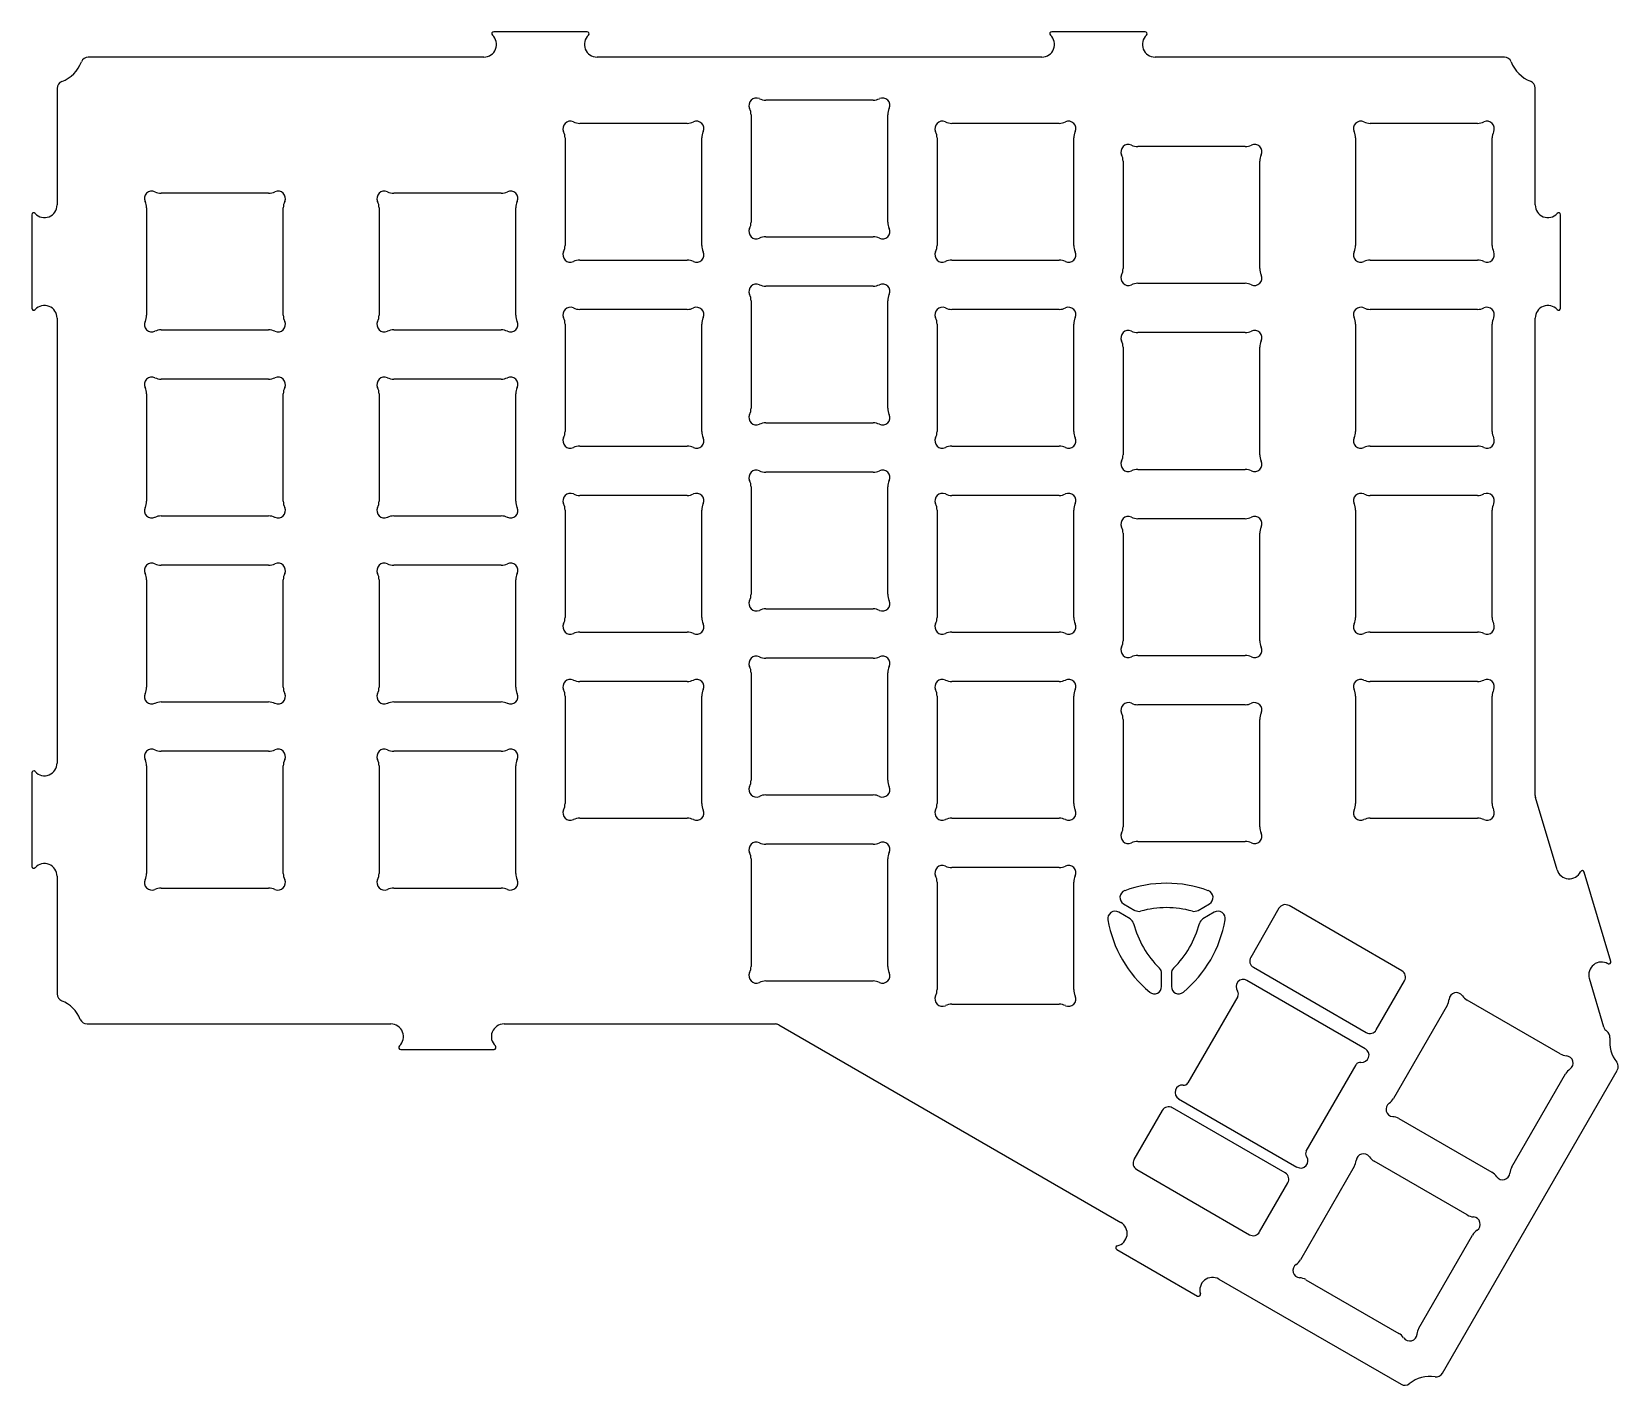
# Model space of a CAD drawing. Header units: millimetres. Extents: x -12 to 151, y -132 to 7.
import ezdxf

# ---------------------------------------------------------------- set-up
doc = ezdxf.new("R2010")
doc.units = ezdxf.units.MM

msp = doc.modelspace()

# ---------------------------------------------------------------- linework, layer by layer
at = {"color": 7, "linetype": 'Continuous', "lineweight": 25}
for p, q in [((45.12, 7), (35.56, 7)), ((102.27, 7), (92.71, 7)), ((34.54, 4.4), (-5.97, 4.4)), ((91.69, 4.4), (46.14, 4.4)), ((139.06, 4.4), (103.29, 4.4)), ((-9.16, 1.2), (-9.16, -10.73)), ((74.41, 0), (63.41, 0)), ((142.22, -10.73), (142.22, 1.23)), ((61.91, -1.5), (61.91, -12.5)), ((75.91, -12.5), (75.91, -1.5)), ((55.36, -2.38), (44.36, -2.38)), ((93.46, -2.38), (82.46, -2.38)), ((136.32, -2.38), (125.32, -2.38)), ((42.86, -3.88), (42.86, -14.88)), ((56.86, -14.88), (56.86, -3.88)), ((80.96, -3.88), (80.96, -14.88)), ((94.96, -14.88), (94.96, -3.88)), ((112.51, -4.76), (101.51, -4.76)), ((123.82, -3.88), (123.82, -14.88)), ((137.82, -14.88), (137.82, -3.88)), ((100.01, -6.26), (100.01, -17.26)), ((114.01, -17.26), (114.01, -6.26)), ((12.5, -9.53), (1.5, -9.53)), ((36.31, -9.53), (25.31, -9.53)), ((0, -11.03), (0, -22.03)), ((14, -22.03), (14, -11.03)), ((23.81, -11.03), (23.81, -22.03)), ((37.81, -22.03), (37.81, -11.03)), ((-11.76, -11.74), (-11.76, -21.31)), ((144.82, -21.31), (144.82, -11.74)), ((63.41, -14), (74.41, -14)), ((44.36, -16.38), (55.36, -16.38)), ((82.46, -16.38), (93.46, -16.38)), ((125.32, -16.38), (136.32, -16.38)), ((74.41, -19.05), (63.41, -19.05)), ((101.51, -18.76), (112.51, -18.76)), ((61.91, -20.55), (61.91, -31.55)), ((75.91, -31.55), (75.91, -20.55)), ((-9.16, -22.33), (-9.16, -67.88)), ((55.36, -21.43), (44.36, -21.43)), ((93.46, -21.43), (82.46, -21.43)), ((136.32, -21.43), (125.32, -21.43)), ((142.22, -71.19), (142.22, -22.33)), ((1.5, -23.53), (12.5, -23.53)), ((25.31, -23.53), (36.31, -23.53)), ((42.86, -22.93), (42.86, -33.93)), ((56.86, -33.93), (56.86, -22.93)), ((80.96, -22.93), (80.96, -33.93)), ((94.96, -33.93), (94.96, -22.93)), ((112.51, -23.81), (101.51, -23.81)), ((123.82, -22.93), (123.82, -33.93)), ((137.82, -33.93), (137.82, -22.93)), ((100.01, -25.31), (100.01, -36.31)), ((114.01, -36.31), (114.01, -25.31)), ((12.5, -28.58), (1.5, -28.58)), ((36.31, -28.58), (25.31, -28.58)), ((0, -30.08), (0, -41.08)), ((14, -41.08), (14, -30.08)), ((23.81, -30.08), (23.81, -41.08)), ((37.81, -41.08), (37.81, -30.08)), ((63.41, -33.05), (74.41, -33.05)), ((44.36, -35.43), (55.36, -35.43)), ((82.46, -35.43), (93.46, -35.43)), ((125.32, -35.43), (136.32, -35.43)), ((74.41, -38.1), (63.41, -38.1)), ((101.51, -37.81), (112.51, -37.81)), ((55.36, -40.48), (44.36, -40.48)), ((61.91, -39.6), (61.91, -50.6)), ((75.91, -50.6), (75.91, -39.6)), ((93.46, -40.48), (82.46, -40.48)), ((136.32, -40.48), (125.32, -40.48)), ((42.86, -41.98), (42.86, -52.98)), ((56.86, -52.98), (56.86, -41.98)), ((80.96, -41.98), (80.96, -52.98)), ((94.96, -52.98), (94.96, -41.98)), ((123.82, -41.98), (123.82, -52.98)), ((137.82, -52.98), (137.82, -41.98)), ((1.5, -42.58), (12.5, -42.58)), ((25.31, -42.58), (36.31, -42.58)), ((112.51, -42.86), (101.51, -42.86)), ((100.01, -44.36), (100.01, -55.36)), ((114.01, -55.36), (114.01, -44.36)), ((12.5, -47.63), (1.5, -47.63)), ((36.31, -47.63), (25.31, -47.63)), ((0, -49.13), (0, -60.13)), ((14, -60.13), (14, -49.13)), ((23.81, -49.13), (23.81, -60.13)), ((37.81, -60.13), (37.81, -49.13)), ((63.41, -52.1), (74.41, -52.1)), ((44.36, -54.48), (55.36, -54.48)), ((82.46, -54.48), (93.46, -54.48)), ((125.32, -54.48), (136.32, -54.48)), ((101.51, -56.86), (112.51, -56.86)), ((74.41, -57.15), (63.41, -57.15)), ((55.36, -59.53), (44.36, -59.53)), ((61.91, -58.65), (61.91, -69.65)), ((75.91, -69.65), (75.91, -58.65)), ((93.46, -59.53), (82.46, -59.53)), ((136.32, -59.53), (125.32, -59.53)), ((1.5, -61.63), (12.5, -61.63)), ((25.31, -61.63), (36.31, -61.63)), ((42.86, -61.03), (42.86, -72.03)), ((56.86, -72.03), (56.86, -61.03)), ((80.96, -61.03), (80.96, -72.03)), ((94.96, -72.03), (94.96, -61.03)), ((123.82, -61.03), (123.82, -72.03)), ((137.82, -72.03), (137.82, -61.03)), ((112.51, -61.91), (101.51, -61.91)), ((100.01, -63.41), (100.01, -74.41)), ((114.01, -74.41), (114.01, -63.41)), ((0, -68.18), (0, -79.18)), ((12.5, -66.68), (1.5, -66.68)), ((14, -79.18), (14, -68.18)), ((23.81, -68.18), (23.81, -79.18)), ((36.31, -66.68), (25.31, -66.68)), ((37.81, -79.18), (37.81, -68.18)), ((-11.76, -68.89), (-11.76, -78.46)), ((63.41, -71.15), (74.41, -71.15)), ((144.46, -78.81), (142.26, -71.41)), ((44.36, -73.53), (55.36, -73.53)), ((82.46, -73.53), (93.46, -73.53)), ((125.32, -73.53), (136.32, -73.53)), ((74.41, -76.2), (63.41, -76.2)), ((101.51, -75.91), (112.51, -75.91)), ((61.91, -77.7), (61.91, -88.7)), ((75.91, -88.7), (75.91, -77.7)), ((-9.16, -79.48), (-9.16, -91.53)), ((93.46, -78.58), (82.46, -78.58)), ((149.97, -88.21), (147.24, -79.04)), ((1.5, -80.68), (12.5, -80.68)), ((25.31, -80.68), (36.31, -80.68)), ((80.96, -80.08), (80.96, -91.08)), ((94.96, -91.08), (94.96, -80.08)), ((100.07, -82.3), (101.23, -82.97)), ((107.69, -82.97), (108.85, -82.3)), ((115.98, -82.76), (113.08, -87.78)), ((128.57, -89.16), (117.01, -82.48)), ((100.73, -83.84), (99.57, -83.16)), ((109.35, -83.16), (108.19, -83.84)), ((113.36, -88.8), (124.92, -95.48)), ((63.41, -90.2), (74.41, -90.2)), ((103.96, -90.77), (103.96, -89.43)), ((104.96, -89.43), (104.96, -90.77)), ((124.82, -97.14), (112.7, -90.14)), ((125.94, -95.2), (128.84, -90.18)), ((149.25, -94.93), (147.77, -89.93)), ((82.46, -92.58), (93.46, -92.58)), ((111.75, -91.78), (106.65, -100.62)), ((144.79, -97.66), (135.26, -92.16)), ((133.21, -92.71), (127.71, -102.24)), ((-6.09, -94.6), (25.01, -94.6)), ((36.61, -94.6), (64.38, -94.6)), ((64.75, -94.7), (99.78, -114.92)), ((26.03, -97.2), (35.59, -97.2)), ((118.77, -107.62), (123.88, -98.78)), ((132.72, -130.36), (150.63, -99.35)), ((139.83, -109.24), (145.33, -99.71)), ((105.7, -102.26), (117.82, -109.26)), ((104.03, -103.45), (101.13, -108.48)), ((116.62, -109.85), (105.06, -103.18)), ((128.26, -104.29), (137.79, -109.79)), ((135.26, -114.16), (125.73, -108.66)), ((101.41, -109.5), (112.97, -116.18)), ((123.69, -109.21), (118.19, -118.74)), ((113.99, -115.9), (116.89, -110.88)), ((130.31, -125.74), (135.81, -116.21)), ((99.36, -117.68), (107.64, -122.46)), ((109.82, -120.72), (128.48, -131.5)), ((118.73, -120.79), (128.26, -126.29))]:
    msp.add_line(p, q, dxfattribs=at)
for centre, radius, start, end in [((34.54, 5.7), 1.3, 270, 47.1666), ((35.56, 6.8), 0.2, 90, 227.1666), ((46.14, 5.7), 1.3, 132.8334, 270), ((45.12, 6.8), 0.2, 312.8334, 90), ((91.69, 5.7), 1.3, 270, 47.1666), ((92.71, 6.8), 0.2, 90, 227.1666), ((103.29, 5.7), 1.3, 132.8334, 270), ((102.27, 6.8), 0.2, 312.8334, 90), ((-9.9, 5.13), 3.45, 290.7007, 339.4011), ((-5.97, 3.65), 0.75, 90, 159.4011), ((139.06, 3.65), 0.75, 20.9946, 90), ((142.98, 5.15), 3.45, 200.9946, 249.0054), ((-8.41, 1.2), 0.75, 110.7007, 180), ((141.47, 1.23), 0.75, 0, 69.0054), ((62.44, -0.53), 0.75, 64.4712, 205.5288), ((63.41, 1.5), 1.5, 244.4712, 270), ((74.41, 1.5), 1.5, 270, 295.5288), ((75.38, -0.53), 0.75, 334.4712, 115.5288), ((60.41, -1.5), 1.5, 0, 25.5288), ((77.41, -1.5), 1.5, 154.4712, 180), ((43.39, -2.91), 0.75, 64.4712, 205.5288), ((41.36, -3.88), 1.5, 360, 25.5288), ((44.36, -0.88), 1.5, 244.4712, 270), ((55.36, -0.88), 1.5, 270, 295.5288), ((56.33, -2.91), 0.75, 334.4712, 115.5288), ((58.36, -3.88), 1.5, 154.4712, 180), ((81.49, -2.91), 0.75, 64.4712, 205.5288), ((79.46, -3.88), 1.5, 360, 25.5288), ((82.46, -0.88), 1.5, 244.4712, 270), ((93.46, -0.88), 1.5, 270, 295.5288), ((94.43, -2.91), 0.75, 334.4712, 115.5288), ((96.46, -3.88), 1.5, 154.4712, 180), ((124.35, -2.91), 0.75, 64.4712, 205.5288), ((122.32, -3.88), 1.5, 360, 25.5288), ((125.32, -0.88), 1.5, 244.4712, 270), ((136.32, -0.88), 1.5, 270, 295.5288), ((137.29, -2.91), 0.75, 334.4712, 115.5288), ((139.32, -3.88), 1.5, 154.4712, 180), ((100.54, -5.29), 0.75, 64.4712, 205.5288), ((101.51, -3.26), 1.5, 244.4712, 270), ((112.51, -3.26), 1.5, 270, 295.5288), ((113.48, -5.29), 0.75, 334.4712, 115.5288), ((98.51, -6.26), 1.5, 360, 25.5288), ((115.51, -6.26), 1.5, 154.4712, 180), ((0.53, -10.06), 0.75, 64.4712, 205.5288), ((1.5, -8.03), 1.5, 244.4712, 270), ((12.5, -8.03), 1.5, 270, 295.5288), ((13.47, -10.06), 0.75, 334.4712, 115.5288), ((24.34, -10.06), 0.75, 64.4712, 205.5288), ((25.31, -8.03), 1.5, 244.4712, 270), ((36.31, -8.03), 1.5, 270, 295.5288), ((37.28, -10.06), 0.75, 334.4712, 115.5288), ((-10.46, -10.73), 1.3, 222.8334, 0), ((-1.5, -11.03), 1.5, 0, 25.5288), ((15.5, -11.03), 1.5, 154.4712, 180), ((22.31, -11.03), 1.5, 0, 25.5288), ((39.31, -11.03), 1.5, 154.4712, 180), ((143.52, -10.73), 1.3, 180, 317.1666), ((-11.56, -11.74), 0.2, 42.8334, 180), ((60.41, -12.5), 1.5, 334.4712, 0), ((77.41, -12.5), 1.5, 180, 205.5288), ((144.62, -11.74), 0.2, 360, 137.1666), ((62.44, -13.47), 0.75, 154.4712, 295.5288), ((63.41, -15.5), 1.5, 90, 115.5288), ((74.41, -15.5), 1.5, 64.4712, 90), ((75.38, -13.47), 0.75, 244.4712, 25.5288), ((43.39, -15.85), 0.75, 154.4712, 295.5288), ((41.36, -14.88), 1.5, 334.4712, 0), ((56.33, -15.85), 0.75, 244.4712, 25.5288), ((58.36, -14.88), 1.5, 180, 205.5288), ((81.49, -15.85), 0.75, 154.4712, 295.5288), ((79.46, -14.88), 1.5, 334.4712, 0), ((94.43, -15.85), 0.75, 244.4712, 25.5288), ((96.46, -14.88), 1.5, 180, 205.5288), ((124.35, -15.85), 0.75, 154.4712, 295.5288), ((122.32, -14.88), 1.5, 334.4712, 0), ((137.29, -15.85), 0.75, 244.4712, 25.5288), ((139.32, -14.88), 1.5, 180, 205.5288), ((44.36, -17.88), 1.5, 90, 115.5288), ((55.36, -17.88), 1.5, 64.4712, 90), ((82.46, -17.88), 1.5, 90, 115.5288), ((93.46, -17.88), 1.5, 64.4712, 90), ((98.51, -17.26), 1.5, 334.4712, 0), ((115.51, -17.26), 1.5, 180, 205.5288), ((125.32, -17.88), 1.5, 90, 115.5288), ((136.32, -17.88), 1.5, 64.4712, 90), ((62.44, -19.58), 0.75, 64.4712, 205.5288), ((63.41, -17.55), 1.5, 244.4712, 270), ((74.41, -17.55), 1.5, 270, 295.5288), ((75.38, -19.58), 0.75, 334.4712, 115.5288), ((100.54, -18.23), 0.75, 154.4712, 295.5288), ((101.51, -20.26), 1.5, 90, 115.5288), ((112.51, -20.26), 1.5, 64.4712, 90), ((113.48, -18.23), 0.75, 244.4712, 25.5288), ((-10.46, -22.33), 1.3, 0, 137.1666), ((60.41, -20.55), 1.5, 360, 25.5288), ((77.41, -20.55), 1.5, 154.4712, 180), ((143.52, -22.33), 1.3, 42.8334, 180), ((-11.56, -21.31), 0.2, 180, 317.1666), ((0.53, -22.99), 0.75, 154.4712, 295.5288), ((-1.5, -22.03), 1.5, 334.4712, 0), ((13.47, -22.99), 0.75, 244.4712, 25.5288), ((15.5, -22.03), 1.5, 180, 205.5288), ((24.34, -22.99), 0.75, 154.4712, 295.5288), ((22.31, -22.03), 1.5, 334.4712, 0), ((37.28, -22.99), 0.75, 244.4712, 25.5288), ((39.31, -22.03), 1.5, 180, 205.5288), ((43.39, -21.96), 0.75, 64.4712, 205.5288), ((41.36, -22.93), 1.5, 360, 25.5288), ((44.36, -19.93), 1.5, 244.4712, 270), ((55.36, -19.93), 1.5, 270, 295.5288), ((56.33, -21.96), 0.75, 334.4712, 115.5288), ((58.36, -22.93), 1.5, 154.4712, 180), ((81.49, -21.96), 0.75, 64.4712, 205.5288), ((79.46, -22.93), 1.5, 360, 25.5288), ((82.46, -19.93), 1.5, 244.4712, 270), ((93.46, -19.93), 1.5, 270, 295.5288), ((94.43, -21.96), 0.75, 334.4712, 115.5288), ((96.46, -22.93), 1.5, 154.4712, 180), ((124.35, -21.96), 0.75, 64.4712, 205.5288), ((122.32, -22.93), 1.5, 360, 25.5288), ((125.32, -19.93), 1.5, 244.4712, 270), ((136.32, -19.93), 1.5, 270, 295.5288), ((137.29, -21.96), 0.75, 334.4712, 115.5288), ((139.32, -22.93), 1.5, 154.4712, 180), ((144.62, -21.31), 0.2, 222.8334, 0), ((1.5, -25.03), 1.5, 90, 115.5288), ((12.5, -25.03), 1.5, 64.4712, 90), ((25.31, -25.03), 1.5, 90, 115.5288), ((36.31, -25.03), 1.5, 64.4712, 90), ((100.54, -24.34), 0.75, 64.4712, 205.5288), ((101.51, -22.31), 1.5, 244.4712, 270), ((112.51, -22.31), 1.5, 270, 295.5288), ((113.48, -24.34), 0.75, 334.4712, 115.5288), ((98.51, -25.31), 1.5, 360, 25.5288), ((115.51, -25.31), 1.5, 154.4712, 180), ((0.53, -29.11), 0.75, 64.4712, 205.5288), ((1.5, -27.07), 1.5, 244.4712, 270), ((12.5, -27.07), 1.5, 270, 295.5288), ((13.47, -29.11), 0.75, 334.4712, 115.5288), ((24.34, -29.11), 0.75, 64.4712, 205.5288), ((25.31, -27.07), 1.5, 244.4712, 270), ((36.31, -27.07), 1.5, 270, 295.5288), ((37.28, -29.11), 0.75, 334.4712, 115.5288), ((-1.5, -30.08), 1.5, 0, 25.5288), ((15.5, -30.08), 1.5, 154.4712, 180), ((22.31, -30.08), 1.5, 0, 25.5288), ((39.31, -30.08), 1.5, 154.4712, 180), ((62.44, -32.52), 0.75, 154.4712, 295.5288), ((60.41, -31.55), 1.5, 334.4712, 0), ((75.38, -32.52), 0.75, 244.4712, 25.5288), ((77.41, -31.55), 1.5, 180, 205.5288), ((41.36, -33.93), 1.5, 334.4712, 0), ((58.36, -33.93), 1.5, 180, 205.5288), ((63.41, -34.55), 1.5, 90, 115.5288), ((74.41, -34.55), 1.5, 64.4712, 90), ((79.46, -33.93), 1.5, 334.4712, 0), ((96.46, -33.93), 1.5, 180, 205.5288), ((122.32, -33.93), 1.5, 334.4712, 0), ((139.32, -33.93), 1.5, 180, 205.5288), ((43.39, -34.9), 0.75, 154.4712, 295.5288), ((44.36, -36.93), 1.5, 90, 115.5288), ((55.36, -36.93), 1.5, 64.4712, 90), ((56.33, -34.9), 0.75, 244.4712, 25.5288), ((81.49, -34.9), 0.75, 154.4712, 295.5288), ((82.46, -36.93), 1.5, 90, 115.5288), ((93.46, -36.93), 1.5, 64.4712, 90), ((94.43, -34.9), 0.75, 244.4712, 25.5288), ((124.35, -34.9), 0.75, 154.4712, 295.5288), ((125.32, -36.93), 1.5, 90, 115.5288), ((136.32, -36.93), 1.5, 64.4712, 90), ((137.29, -34.9), 0.75, 244.4712, 25.5288), ((100.54, -37.28), 0.75, 154.4712, 295.5288), ((98.51, -36.31), 1.5, 334.4712, 0), ((113.48, -37.28), 0.75, 244.4712, 25.5288), ((115.51, -36.31), 1.5, 180, 205.5288), ((62.44, -38.63), 0.75, 64.4712, 205.5288), ((60.41, -39.6), 1.5, 360, 25.5288), ((63.41, -36.6), 1.5, 244.4712, 270), ((74.41, -36.6), 1.5, 270, 295.5288), ((75.38, -38.63), 0.75, 334.4712, 115.5288), ((77.41, -39.6), 1.5, 154.4712, 180), ((101.51, -39.31), 1.5, 90, 115.5288), ((112.51, -39.31), 1.5, 64.4712, 90), ((43.39, -41.01), 0.75, 64.4712, 205.5288), ((44.36, -38.98), 1.5, 244.4712, 270), ((55.36, -38.98), 1.5, 270, 295.5288), ((56.33, -41.01), 0.75, 334.4712, 115.5288), ((81.49, -41.01), 0.75, 64.4712, 205.5288), ((82.46, -38.98), 1.5, 244.4712, 270), ((93.46, -38.98), 1.5, 270, 295.5288), ((94.43, -41.01), 0.75, 334.4712, 115.5288), ((124.35, -41.01), 0.75, 64.4712, 205.5288), ((125.32, -38.98), 1.5, 244.4712, 270), ((136.32, -38.98), 1.5, 270, 295.5288), ((137.29, -41.01), 0.75, 334.4712, 115.5288), ((0.53, -42.04), 0.75, 154.4712, 295.5288), ((-1.5, -41.08), 1.5, 334.4712, 0), ((13.47, -42.04), 0.75, 244.4712, 25.5288), ((15.5, -41.08), 1.5, 180, 205.5288), ((24.34, -42.04), 0.75, 154.4712, 295.5288), ((22.31, -41.08), 1.5, 334.4712, 0), ((37.28, -42.04), 0.75, 244.4712, 25.5288), ((39.31, -41.08), 1.5, 180, 205.5288), ((41.36, -41.98), 1.5, 360, 25.5288), ((58.36, -41.98), 1.5, 154.4712, 180), ((79.46, -41.98), 1.5, 360, 25.5288), ((96.46, -41.98), 1.5, 154.4712, 180), ((122.32, -41.98), 1.5, 360, 25.5288), ((139.32, -41.98), 1.5, 154.4712, 180), ((1.5, -44.08), 1.5, 90, 115.5288), ((12.5, -44.08), 1.5, 64.4712, 90), ((25.31, -44.08), 1.5, 90, 115.5288), ((36.31, -44.08), 1.5, 64.4712, 90), ((100.54, -43.39), 0.75, 64.4712, 205.5288), ((98.51, -44.36), 1.5, 360, 25.5288), ((101.51, -41.36), 1.5, 244.4712, 270), ((112.51, -41.36), 1.5, 270, 295.5288), ((113.48, -43.39), 0.75, 334.4712, 115.5288), ((115.51, -44.36), 1.5, 154.4712, 180), ((0.53, -48.16), 0.75, 64.4712, 205.5288), ((-1.5, -49.13), 1.5, 0, 25.5288), ((1.5, -46.12), 1.5, 244.4712, 270), ((12.5, -46.12), 1.5, 270, 295.5288), ((13.47, -48.16), 0.75, 334.4712, 115.5288), ((15.5, -49.13), 1.5, 154.4712, 180), ((24.34, -48.16), 0.75, 64.4712, 205.5288), ((22.31, -49.13), 1.5, 0, 25.5288), ((25.31, -46.12), 1.5, 244.4712, 270), ((36.31, -46.12), 1.5, 270, 295.5288), ((37.28, -48.16), 0.75, 334.4712, 115.5288), ((39.31, -49.13), 1.5, 154.4712, 180), ((62.44, -51.57), 0.75, 154.4712, 295.5288), ((60.41, -50.6), 1.5, 334.4712, 0), ((75.38, -51.57), 0.75, 244.4712, 25.5288), ((77.41, -50.6), 1.5, 180, 205.5288), ((41.36, -52.98), 1.5, 334.4712, 0), ((58.36, -52.98), 1.5, 180, 205.5288), ((63.41, -53.6), 1.5, 90, 115.5288), ((74.41, -53.6), 1.5, 64.4712, 90), ((79.46, -52.98), 1.5, 334.4712, 0), ((96.46, -52.98), 1.5, 180, 205.5288), ((122.32, -52.98), 1.5, 334.4712, 0), ((139.32, -52.98), 1.5, 180, 205.5288), ((43.39, -53.95), 0.75, 154.4712, 295.5288), ((44.36, -55.98), 1.5, 90, 115.5288), ((55.36, -55.98), 1.5, 64.4712, 90), ((56.33, -53.95), 0.75, 244.4712, 25.5288), ((81.49, -53.95), 0.75, 154.4712, 295.5288), ((82.46, -55.98), 1.5, 90, 115.5288), ((93.46, -55.98), 1.5, 64.4712, 90), ((94.43, -53.95), 0.75, 244.4712, 25.5288), ((124.35, -53.95), 0.75, 154.4712, 295.5288), ((125.32, -55.98), 1.5, 90, 115.5288), ((136.32, -55.98), 1.5, 64.4712, 90), ((137.29, -53.95), 0.75, 244.4712, 25.5288), ((100.54, -56.33), 0.75, 154.4712, 295.5288), ((98.51, -55.36), 1.5, 334.4712, 0), ((101.51, -58.36), 1.5, 90, 115.5288), ((112.51, -58.36), 1.5, 64.4712, 90), ((113.48, -56.33), 0.75, 244.4712, 25.5288), ((115.51, -55.36), 1.5, 180, 205.5288), ((62.44, -57.68), 0.75, 64.4712, 205.5288), ((60.41, -58.65), 1.5, 360, 25.5288), ((63.41, -55.65), 1.5, 244.4712, 270), ((74.41, -55.65), 1.5, 270, 295.5288), ((75.38, -57.68), 0.75, 334.4712, 115.5288), ((77.41, -58.65), 1.5, 154.4712, 180), ((43.39, -60.06), 0.75, 64.4712, 205.5288), ((44.36, -58.03), 1.5, 244.4712, 270), ((55.36, -58.03), 1.5, 270, 295.5288), ((56.33, -60.06), 0.75, 334.4712, 115.5288), ((81.49, -60.06), 0.75, 64.4712, 205.5288), ((82.46, -58.03), 1.5, 244.4712, 270), ((93.46, -58.03), 1.5, 270, 295.5288), ((94.43, -60.06), 0.75, 334.4712, 115.5288), ((124.35, -60.06), 0.75, 64.4712, 205.5288), ((125.32, -58.03), 1.5, 244.4712, 270), ((136.32, -58.03), 1.5, 270, 295.5288), ((137.29, -60.06), 0.75, 334.4712, 115.5288), ((0.53, -61.09), 0.75, 154.4712, 295.5288), ((-1.5, -60.13), 1.5, 334.4712, 0), ((1.5, -63.13), 1.5, 90, 115.5288), ((12.5, -63.13), 1.5, 64.4712, 90), ((13.47, -61.09), 0.75, 244.4712, 25.5288), ((15.5, -60.13), 1.5, 180, 205.5288), ((24.34, -61.09), 0.75, 154.4712, 295.5288), ((22.31, -60.13), 1.5, 334.4712, 0), ((25.31, -63.13), 1.5, 90, 115.5288), ((36.31, -63.13), 1.5, 64.4712, 90), ((37.28, -61.09), 0.75, 244.4712, 25.5288), ((39.31, -60.13), 1.5, 180, 205.5288), ((41.36, -61.03), 1.5, 0, 25.5288), ((58.36, -61.03), 1.5, 154.4712, 180), ((79.46, -61.03), 1.5, 360, 25.5288), ((96.46, -61.03), 1.5, 154.4712, 180), ((100.54, -62.44), 0.75, 64.4712, 205.5288), ((113.48, -62.44), 0.75, 334.4712, 115.5288), ((122.32, -61.03), 1.5, 360, 25.5288), ((139.32, -61.03), 1.5, 154.4712, 180), ((98.51, -63.41), 1.5, 360, 25.5288), ((101.51, -60.41), 1.5, 244.4712, 270), ((112.51, -60.41), 1.5, 270, 295.5288), ((115.51, -63.41), 1.5, 154.4712, 180), ((0.53, -67.21), 0.75, 64.4712, 205.5288), ((1.5, -65.17), 1.5, 244.4712, 270), ((12.5, -65.17), 1.5, 270, 295.5288), ((13.47, -67.21), 0.75, 334.4712, 115.5288), ((24.34, -67.21), 0.75, 64.4712, 205.5288), ((25.31, -65.17), 1.5, 244.4712, 270), ((36.31, -65.17), 1.5, 270, 295.5288), ((37.28, -67.21), 0.75, 334.4712, 115.5288), ((-10.46, -67.88), 1.3, 222.8334, 360), ((-1.5, -68.18), 1.5, 0, 25.5288), ((15.5, -68.18), 1.5, 154.4712, 180), ((22.31, -68.18), 1.5, 0, 25.5288), ((39.31, -68.18), 1.5, 154.4712, 180), ((-11.56, -68.89), 0.2, 42.8334, 180), ((60.41, -69.65), 1.5, 334.4712, 0), ((77.41, -69.65), 1.5, 180, 205.5288), ((62.44, -70.62), 0.75, 154.4712, 295.5288), ((63.41, -72.65), 1.5, 90, 115.5288), ((74.41, -72.65), 1.5, 64.4712, 90), ((75.38, -70.62), 0.75, 244.4712, 25.5288), ((142.97, -71.19), 0.75, 180, 196.5691), ((43.39, -73), 0.75, 154.4712, 295.5288), ((41.36, -72.03), 1.5, 334.4712, 0), ((56.33, -73), 0.75, 244.4712, 25.5288), ((58.36, -72.03), 1.5, 180, 205.5288), ((81.49, -73), 0.75, 154.4712, 295.5288), ((79.46, -72.03), 1.5, 334.4712, 0), ((94.43, -73), 0.75, 244.4712, 25.5288), ((96.46, -72.03), 1.5, 180, 205.5288), ((124.35, -73), 0.75, 154.4712, 295.5288), ((122.32, -72.03), 1.5, 334.4712, 0), ((137.29, -73), 0.75, 244.4712, 25.5288), ((139.32, -72.03), 1.5, 180, 205.5288), ((44.36, -75.03), 1.5, 90, 115.5288), ((55.36, -75.03), 1.5, 64.4712, 90), ((82.46, -75.03), 1.5, 90, 115.5288), ((93.46, -75.03), 1.5, 64.4712, 90), ((98.51, -74.41), 1.5, 334.4712, 0), ((115.51, -74.41), 1.5, 180, 205.5288), ((125.32, -75.03), 1.5, 90, 115.5288), ((136.32, -75.03), 1.5, 64.4712, 90), ((62.44, -76.73), 0.75, 64.4712, 205.5288), ((63.41, -74.7), 1.5, 244.4712, 270), ((74.41, -74.7), 1.5, 270, 295.5288), ((75.38, -76.73), 0.75, 334.4712, 115.5288), ((100.54, -75.38), 0.75, 154.4712, 295.5288), ((101.51, -77.41), 1.5, 90, 115.5288), ((112.51, -77.41), 1.5, 64.4712, 90), ((113.48, -75.38), 0.75, 244.4712, 25.5288), ((60.41, -77.7), 1.5, 0, 25.5288), ((77.41, -77.7), 1.5, 154.4712, 180), ((-11.56, -78.46), 0.2, 180, 317.1666), ((-10.46, -79.48), 1.3, 360, 137.1666), ((-1.5, -79.18), 1.5, 334.4712, 0), ((15.5, -79.18), 1.5, 180, 205.5288), ((22.31, -79.18), 1.5, 334.4712, 0), ((39.31, -79.18), 1.5, 180, 205.5288), ((81.49, -79.11), 0.75, 64.4712, 205.5288), ((79.46, -80.08), 1.5, 360, 25.5288), ((82.46, -77.08), 1.5, 244.4712, 270), ((93.46, -77.08), 1.5, 270, 295.5288), ((94.43, -79.11), 0.75, 334.4712, 115.5288), ((96.46, -80.08), 1.5, 154.4712, 180), ((145.7, -78.44), 1.3, 196.5691, 333.7357), ((147.05, -79.1), 0.2, 16.5691, 153.7357), ((0.53, -80.14), 0.75, 154.4712, 295.5288), ((1.5, -82.18), 1.5, 90, 115.5288), ((12.5, -82.18), 1.5, 64.4712, 90), ((13.47, -80.14), 0.75, 244.4712, 25.5288), ((24.34, -80.14), 0.75, 154.4712, 295.5288), ((25.31, -82.18), 1.5, 90, 115.5288), ((36.31, -82.18), 1.5, 64.4712, 90), ((37.28, -80.14), 0.75, 244.4712, 25.5288), ((100.44, -81.65), 0.75, 110.2227, 240), ((104.46, -92.56), 12.37, 69.7773, 110.2227), ((108.48, -81.65), 0.75, 300, 69.7773), ((104.46, -92.56), 9.87, 74.4295, 105.5705), ((116.63, -83.13), 0.75, 60, 150), ((99.19, -83.81), 0.75, 60, 189.7773), ((110.65, -81.84), 12.37, 189.7773, 230.2227), ((100.36, -84.49), 0.75, 14.4295, 60), ((110.65, -81.84), 9.87, 194.4295, 225.5705), ((101.61, -82.32), 0.75, 240, 285.5705), ((98.27, -81.84), 9.87, 314.4295, 345.5705), ((98.27, -81.84), 12.37, 309.7773, 350.2227), ((107.31, -82.32), 0.75, 254.4295, 300), ((108.56, -84.49), 0.75, 120, 165.5705), ((109.73, -83.81), 0.75, 350.2227, 120), ((62.44, -89.67), 0.75, 154.4712, 295.5288), ((60.41, -88.7), 1.5, 334.4712, 0), ((75.38, -89.67), 0.75, 244.4712, 25.5288), ((77.41, -88.7), 1.5, 180, 205.5288), ((103.21, -89.43), 0.75, 0, 45.5705), ((105.71, -89.43), 0.75, 134.4295, 180), ((113.73, -88.15), 0.75, 150, 240), ((128.19, -89.81), 0.75, 330, 60), ((149.01, -89.56), 1.3, 59.4025, 196.5691), ((149.78, -88.26), 0.2, 239.4025, 16.5691), ((63.41, -91.7), 1.5, 90, 115.5288), ((74.41, -91.7), 1.5, 64.4712, 90), ((103.21, -90.77), 0.75, 230.2227, 0), ((105.71, -90.77), 0.75, 180, 309.7773), ((112.33, -90.79), 0.75, 60, 216.4218), ((-8.41, -91.53), 0.75, 180, 248.0071), ((-9.99, -95.42), 3.45, 21.9929, 68.0071), ((81.49, -92.05), 0.75, 154.4712, 295.5288), ((79.46, -91.08), 1.5, 334.4712, 360), ((82.46, -94.08), 1.5, 90, 115.5288), ((93.46, -94.08), 1.5, 64.4712, 90), ((94.43, -92.05), 0.75, 244.4712, 25.5288), ((96.46, -91.08), 1.5, 180, 205.5288), ((111.32, -91.53), 0.5, 330, 36.4218), ((131.91, -91.96), 1.5, 330, 355.5288), ((134.15, -92.14), 0.75, 34.4712, 175.5288), ((136.01, -90.86), 1.5, 214.4712, 240), ((-6.09, -93.85), 0.75, 201.9929, 270), ((25.01, -95.9), 1.3, 312.8334, 90), ((36.61, -95.9), 1.3, 90, 227.1666), ((64.38, -95.35), 0.75, 60, 90), ((125.29, -94.83), 0.75, 240, 330), ((149.97, -94.71), 0.75, 196.5691, 235.5142), ((149.12, -95.95), 0.75, 353.8401, 55.5142), ((26.03, -97), 0.2, 132.8334, 270), ((35.59, -97), 0.2, 270, 47.1666), ((124.45, -97.79), 0.75, 263.5782, 60), ((153.3, -96.4), 3.45, 173.8401, 217.7566), ((124.31, -99.03), 0.5, 83.5782, 150), ((145.54, -96.36), 1.5, 240, 265.5288), ((145.36, -98.61), 0.75, 304.4712, 85.5288), ((149.98, -98.97), 0.75, 330, 37.7566), ((106.22, -100.37), 0.5, 263.5782, 330), ((146.63, -100.46), 1.5, 124.4712, 150), ((106.08, -101.61), 0.75, 83.5782, 240), ((126.41, -101.49), 1.5, 304.4712, 330), ((104.68, -103.83), 0.75, 60, 150), ((127.69, -103.34), 0.75, 124.4712, 265.5288), ((127.51, -105.59), 1.5, 60, 85.5288), ((101.78, -108.85), 0.75, 150, 240), ((118.2, -108.61), 0.75, 240, 36.4218), ((119.21, -107.87), 0.5, 150, 216.4218), ((122.39, -108.46), 1.5, 330, 355.5288), ((124.63, -108.64), 0.75, 34.4712, 175.5288), ((126.48, -107.36), 1.5, 214.4712, 240), ((116.24, -110.5), 0.75, 330, 60), ((137.04, -111.09), 1.5, 34.4712, 60), ((138.89, -109.81), 0.75, 214.4712, 355.5288), ((141.13, -109.99), 1.5, 150, 175.5288), ((99.13, -116.05), 1.3, 282.8334, 60), ((136.01, -112.86), 1.5, 240, 265.5288), ((135.84, -115.11), 0.75, 304.4712, 85.5288), ((113.34, -115.53), 0.75, 240, 330), ((137.11, -116.96), 1.5, 124.4712, 150), ((99.46, -117.51), 0.2, 102.8334, 240), ((118.16, -119.84), 0.75, 124.4712, 265.5288), ((116.89, -117.99), 1.5, 304.4712, 330), ((109.17, -121.85), 1.3, 60, 197.1666), ((117.98, -122.08), 1.5, 60, 85.5288), ((107.74, -122.29), 0.2, 240, 17.1666), ((127.51, -127.58), 1.5, 34.4712, 60), ((129.37, -126.31), 0.75, 214.4712, 355.5288), ((131.61, -126.49), 1.5, 150, 175.5288), ((128.86, -130.85), 0.75, 240, 308.3255), ((131.46, -134.14), 3.45, 81.6745, 128.3255), ((132.07, -129.99), 0.75, 261.6745, 330)]:
    msp.add_arc(centre, radius, start, end, dxfattribs=at)

doc.saveas('drawing.dxf')
